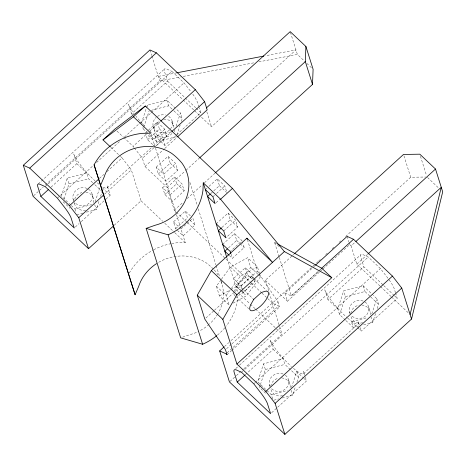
<?xml version="1.0" encoding="UTF-8"?>
<svg xmlns="http://www.w3.org/2000/svg" width="466" height="466" viewBox="0 0 466 466"><rect width="100%" height="100%" fill="white"/><g stroke="black" fill="none" stroke-linecap="round" stroke-linejoin="round"><path stroke-width="0.35" stroke-dasharray="2.33 1.75" d="M237.631 295.706L237.474 299.842A58.273 53.112 -17.5 0 1 226.226 326.072M387.945 278.243A24.692 4.596 47.7 0 0 385.895 275.616L380.413 268.538L368.227 257.016L364.441 255.321A24.692 4.596 47.7 0 0 360.777 254.745L360.818 257.11L363.87 266.802L383.174 285.052M92.705 182.684L88.511 178.717L86.711 173.014L67.215 178.123L61.343 196.116L70.774 205.034M64.04 199.046L69.009 183.825L67.215 178.123M95.146 201.819L99.887 187.285M86.513 212.147L96.264 209.595L99.2 200.601M100.557 196.448L101.914 192.295M141.419 123.21L146.161 108.677M146.388 107.984L147.291 105.217L166.793 100.114L175.175 108.042M147.938 133.369L143.219 128.913L149.091 110.92M175 129.606L174.546 130.987L175.146 132.892M176.131 126.146L180.418 112.999L175.699 108.537M180.185 124.929L176.346 136.689L156.844 141.798L148.462 133.864M181.315 121.469L182.218 118.696L180.418 112.999M296.918 382.126L298.502 377.279L284.872 364.395L283.078 358.692L263.575 363.8L257.704 381.794L271.329 394.679L273.128 400.376M260.179 385.417L259.504 387.491L266.313 393.933M260.407 384.724L265.375 369.497L263.575 363.8M291.506 387.496L296.702 371.577L303.459 377.967M282.18 398.005L292.631 395.273L295.566 386.273M345.347 320.037L339.58 314.585L337.786 308.888L343.658 290.895L363.154 285.786L372.59 294.71M339.58 314.585L345.452 296.597L343.658 290.895M371.816 313.898L376.784 298.671L373.115 295.205M363.655 324.738L372.707 322.367L375.643 313.373M377.227 308.527L378.578 304.374L376.784 298.671M252.77 278.627A12.78 4.689 -46.6 0 0 248.11 276.804L245.565 277.608L237.975 284.522L236.169 287.673A12.78 4.689 -46.6 0 0 234.515 290.895M216.346 286.165L226.167 295.45L229.243 305.207L219.422 295.922L216.346 286.165L221.047 279.786M221.478 279.21L230.454 267.041L247.638 257.675L257.459 266.96L259.306 272.814M226.167 295.45L230.868 289.071M231.293 288.495L240.275 276.321L257.459 266.96M230.88 289.683L236.612 286.561L250.72 267.432L247.638 257.675M233.064 303.127L246.427 295.84L260.535 276.717L259.51 273.466M38.311 183.878L164.416 69.073M33.604 195.761L38.969 190.874M39.505 190.384L43.262 186.965M45.412 185.014L159.71 80.95L180.4 76.972M45.219 186.633L171.861 71.339L184.053 82.866L189.534 89.938A24.692 4.596 47.7 0 1 191.188 92.047M51.068 187.134L76.838 163.677L73.779 153.984A24.692 4.596 47.7 0 0 94.971 180.796M132.583 114.852L131.546 113.873L167.51 81.125L164.451 71.432A24.692 4.596 47.7 0 1 168.075 69.65L171.861 71.339M57.405 198.161L93.363 165.43M96.579 162.494L120.193 141M124.486 137.091L138.973 123.904M139.509 123.414L150.78 113.151M151.316 112.667L184.053 82.866M145.421 132.921L157.281 122.121L164.807 129.233L166.962 136.072L155.102 146.872L147.576 139.759L145.852 134.29M133.969 147.46L133.084 146.318L146.499 134.109M149.714 131.179L160.444 121.41M99.491 178.373L103.784 174.465M106.999 171.54L122.016 157.869L120.432 156.366M147.576 139.759L159.442 128.96L157.281 122.121M164.807 129.233L152.941 140.033L146.423 133.87M107.197 187.915L152.79 146.406M153.326 145.922L161.906 138.105M186.971 222.218L174.301 210.236L167.113 187.431L144.955 166.484L142.38 158.306L153.646 148.048M155.79 146.097L171.342 131.936M104.495 194.27L131.307 169.857L122.016 157.869M75.323 227.012L79.08 223.587M81.23 221.635L105.386 199.64M105.922 199.151L110.215 195.242L107.163 185.55A24.692 4.596 47.7 0 1 102.013 186.423M171.063 131.901L155.05 136.095L164.923 145.433L176.2 135.175M176.736 134.686L200.893 112.69L199.366 107.844M144.955 166.484L164.265 148.904M164.807 148.415L177.144 137.185M156.203 167.125L168.069 156.326L175.589 163.438L177.75 170.282L165.884 181.082L158.364 173.964L156.203 167.125L163.729 174.237L175.589 163.438M158.364 173.964L170.224 163.164L168.069 156.326M201.51 117.275L211.523 126.746L295.951 49.885L265.276 55.792M114.263 225.247L141.076 200.834L131.307 169.857M162.675 187.647L174.54 176.847L182.06 183.965L184.216 190.804L172.356 201.603L164.836 194.491L162.675 187.647L170.201 194.759L182.06 183.965M167.113 187.431L185.398 170.789M185.934 170.3L199.378 158.056M164.836 194.491L176.696 183.691L174.54 176.847M174.301 210.236L182.911 202.407M187.21 198.487L202.267 184.781M204.417 182.818L215.175 173.026M205.413 189.645L206.956 188.235M209.024 186.359L217.273 178.845L224.798 185.957L226.954 192.802M180.983 228.969L192.848 218.17L195.004 225.008L183.144 235.808L175.618 228.695L173.463 221.857L185.322 211.057L191.841 217.22M210.661 193.67L213.242 191.322M213.76 190.85L219.428 185.689L217.273 178.845M175.618 228.695L187.483 217.896L185.322 211.057M212.933 196.757L214.482 195.347M216.544 193.472L224.798 185.957M216.125 202.658L219.731 199.372M216.195 223.849L228.06 213.049L235.58 220.168L237.736 227.006L225.876 237.806M221.962 227.408L230.216 219.894L228.06 213.049M223.721 230.961L235.58 220.168M222.666 244.376L234.532 233.577L242.052 240.689L230.192 251.489M228.433 247.929L236.687 240.415L234.532 233.577M229.336 255.485L232.348 258.327L244.207 247.528L242.483 242.058M254.349 279.682L252.84 274.893L245.314 267.781L233.454 278.581L240.974 285.693L242.483 290.481M245.314 267.781L247.469 274.62L235.61 285.419L243.13 292.537L254.995 281.738L254.564 280.369M240.974 285.693L252.84 274.893M205.856 318.08L213.9 310.752M214.436 310.269L234.281 292.199M234.817 291.71L257.343 271.206L247.58 240.252M314.433 264.886L272.488 303.075L265.294 280.27L292.182 255.793M292.724 255.304L293.796 254.325M224.49 346.547L228.777 342.638M230.926 340.687L272.22 303.092L278.633 305.958L279.617 306.89L232.423 349.855M316.583 262.929L318.196 261.461M318.732 260.972L320.346 259.504M325.722 254.605L327.336 253.137M332.176 248.733L333.79 247.26M339.172 242.367L340.78 240.899M345.621 236.489L410.692 177.249L425.575 177.016M322.321 269.482L287.452 301.222L284.872 293.044L313.303 267.164M313.839 266.674L314.911 265.696M226.546 348.731L231.375 344.339M231.911 343.85L278.033 301.857L258.962 273.612M227.152 352.832L278.633 305.958M284.872 293.044L291.291 295.91L319.181 270.519M319.723 270.03L320.794 269.051M227.059 354.737L231.887 350.339M291.291 295.91L321.93 268.369M322.856 268.993L349.675 244.574L349.028 242.53M380.035 286.083L356.834 264.146L351.084 245.902L354.847 242.477M235.749 368.577L238.965 365.647M239.501 365.158L360.777 254.745M356.834 264.146L367.587 254.354M229.965 381.438L235.866 376.068M236.402 375.579L243.374 369.229M243.91 368.74L281.988 334.075L279.6 326.503M241.58 372.311L242.658 371.332M244.801 369.381L368.227 257.016M245.285 374.769L273.198 349.354L270.14 339.662A24.692 4.596 47.7 0 0 291.332 366.474M337.786 308.888L327.907 299.545L363.87 266.802M253.772 383.838L254.844 382.86M255.38 382.37L380.413 268.538M303.564 373.592L358.272 323.783M271.684 412.684L306.581 380.92L303.523 371.227A24.692 4.596 47.7 0 1 292.741 367.726M357.649 327.668L361.29 331.11L397.253 298.368L395.727 293.522M219.422 295.922L230.245 290.027M182.614 337.168L189.773 334.67A43.635 39.767 -17.5 0 0 198.831 331.291M151.176 110.372L168.587 105.811L173.439 110.401M69.009 183.825L88.511 178.717M71.298 205.529L74.968 209.001L91.68 204.626M76.768 214.704L83.035 213.061M345.452 296.597L364.954 291.489L370.196 296.446M358.779 326.014L353.211 327.476L351.411 321.773L367.429 317.579M265.375 369.497L284.872 364.395M271.329 394.679L287.347 390.485M273.827 400.195L278.697 398.919M176.818 72.818L158.271 76.395L194.124 110.296M183.249 76.418L254.587 62.683M258.869 61.862L297.39 54.446L304.723 61.378M176.457 214.599L185.299 242.652L177.127 242.78A58.273 53.112 -17.5 0 0 172.1 243.468M279.07 256.737L274.503 242.244L276.396 243.287M173.929 110.861L182.218 118.696M306.814 63.359L311.527 67.815M427.514 177.488L439.036 188.38M349.675 244.574L351.084 245.902M167.51 81.125L195.673 107.757M196.198 108.252L200.893 112.69M383.693 285.541L394.125 295.409M394.65 295.898L397.253 298.368M194.654 110.791L199.401 115.283M380.559 286.584L391.108 296.557M391.632 297.052L409.032 313.507M370.72 296.941L378.578 304.374M159.442 128.96L166.962 136.072M219.428 185.689L226.453 192.324M274.503 242.244L279.169 246.66M351.411 321.773L357.131 327.179M345.871 320.532L353.211 327.476M170.224 163.164L177.75 170.282M230.216 219.894L237.736 227.006M176.696 183.691L184.216 190.804M236.687 240.415L239.693 243.264M240.2 243.735L244.207 247.528M116.937 131.051L123.187 136.957M123.711 137.453L133.084 146.318M265.294 280.27L287.452 301.222M250.72 267.432L257.954 274.276M258.467 274.765L260.535 276.717M252.222 276.886L253.795 278.377M254.32 278.872L266.395 290.289M189.988 220.267L195.004 225.008M247.469 274.62L251.984 278.889M253.993 280.788L254.995 281.738M110.92 147.373L119.902 155.865M187.501 222.719L225.503 258.653M226.033 259.154L250.813 282.571M251.343 283.072L261.403 292.596M261.927 293.091L267.204 298.083M267.734 298.584L272.488 303.075M230.454 267.041L240.275 276.321M173.463 221.857L179.981 228.02M237.975 284.522L243.223 289.485M243.747 289.98L253.72 299.411M236.612 286.561L240.229 289.98M240.741 290.469L246.427 295.84M141.076 200.834L162.663 221.245M164.766 223.237L174.243 232.196M174.767 232.691L185.299 242.652M238.295 292.759L249.875 303.71M250.399 304.211L255.141 308.69M255.665 309.185L281.988 334.075M235.528 296.271L248.652 308.684M76.838 163.677L86.711 173.014M102.421 187.868L110.215 195.242M273.198 349.354L283.078 358.692M303.978 378.462L306.581 380.92M94.802 184.664L102.136 191.602M63.137 201.819L69.952 208.261M134.412 148.031L142.38 158.306M257.343 271.206L258.56 273.012M420.454 156.261L426.553 175.606M403.94 155.83L410.692 177.249M395.506 292.829L394.201 288.675A24.692 4.596 47.7 0 0 388.329 278.755M290.417 32.317L297.39 54.446M363.154 285.786L364.954 291.489M347.094 236.396L348.818 241.848M368.635 306.978L370.074 311.538M370.913 316.664L372.707 322.367M359.321 324.884L358.232 321.418A24.692 4.596 47.7 0 1 347.45 317.923M360.195 327.65L361.29 331.11M349.529 311.981L349.937 313.286M327.907 299.545L324.849 289.852A24.692 4.596 47.7 0 0 346.984 317.515M279.291 257.43L291.477 296.091M278.033 301.857L279.617 306.89M296.702 371.577L298.502 377.279M272.22 303.092L279.384 325.816M206.84 111.881L211.523 126.746M288.553 379.883L289.992 384.444M291.029 390.205L292.631 395.273M199.145 107.151L197.834 102.998L195.784 98.734A24.692 4.596 47.7 0 0 192.417 93.683M231.054 254.226L232.348 258.327M242.699 291.168L243.13 292.537M269.447 384.887L269.861 386.192M226.983 258.059L237.765 292.264M166.793 100.114L168.587 105.811M149.941 49.973L151.648 55.39M151.864 56.071L159.71 80.95M172.269 121.306L173.707 125.867M189.959 182.503L197.386 206.059M198.26 208.832L215.95 264.944M216.172 265.637L219.882 277.416M221.193 281.575L222.288 285.035M164.923 145.433L161.871 135.746A24.692 4.596 47.7 0 1 151.636 132.723M147.291 105.217L147.693 106.487M153.163 126.303L154.601 130.864M155.05 136.095L156.844 141.798M151.001 133.876L154.887 146.19M155.533 148.24L176.241 213.917M142.817 127.643L143.219 128.913M131.546 113.873L128.488 104.18A24.692 4.596 47.7 0 0 133.911 113.494M92.192 194.206L93.631 198.766M94.668 204.527L96.264 209.595M73.086 199.209L73.908 201.819M74.111 202.471L74.525 203.77M74.968 209.001L76.168 212.799M251.483 282.833A12.78 4.689 -46.6 0 1 238.592 295.362M235.167 295.741A12.78 4.689 -46.6 0 1 233.932 293.539M361.727 304.98A9.879 9 -17.5 0 1 370.243 314.678M362.711 322.775A9.879 9 -17.5 0 1 350.729 314.987M350.793 313.402A9.879 9 -17.5 0 1 359.449 305.079M364.989 301.951A9.879 9 -17.5 0 1 365.961 315.599A9.879 9 -17.5 0 1 351.178 315.237M350.053 313.461A9.879 9 -17.5 0 1 352.407 303.168A9.879 9 -17.5 0 1 363.538 301.182M88.546 189.179A9.879 9 -17.5 0 1 89.915 202.43A9.879 9 -17.5 0 1 75.463 203.246M73.407 200.211A9.879 9 -17.5 0 1 76.174 190.21A9.879 9 -17.5 0 1 87.095 188.41M85.843 192.26A9.879 9 -17.5 0 1 93.596 202.955M85.709 210.137A9.879 9 -17.5 0 1 74.333 202.739M74.706 199.069A9.879 9 -17.5 0 1 81.882 192.54M163.653 119.331A9.879 9 -17.5 0 1 173.882 129M171.977 133.451A9.879 9 -17.5 0 1 156.978 134.901A9.879 9 -17.5 0 1 158.824 121.014M168.628 116.273A9.879 9 -17.5 0 1 170.539 128.89M169.391 130.119A9.879 9 -17.5 0 1 155.539 130.34A9.879 9 -17.5 0 1 156.04 117.49M157.392 116.453A9.879 9 -17.5 0 1 165.593 114.991M151.089 132.245A24.692 4.596 47.7 0 1 150.151 131.418M144.303 125.756A24.692 4.596 47.7 0 1 142.829 124.195M142.34 123.671A24.692 4.596 47.7 0 1 135.95 116.18M99.048 184.274A24.692 4.596 47.7 0 1 96.928 182.526M224.892 327.709A58.273 53.112 -17.5 0 1 217.313 335.205M129.257 273.064A58.273 53.112 -17.5 0 1 152.994 250.137M153.634 249.793A58.273 53.112 -17.5 0 1 171.389 243.601M213.3 269.033A66.353 60.475 -17.5 0 0 206.182 262.824A43.635 39.767 -17.5 0 0 157.706 262.882M214.226 270A66.353 60.475 -17.5 0 1 216.428 272.505A43.635 39.767 -17.5 0 1 218.688 276.035M221.041 281.062A43.635 39.767 -17.5 0 1 218.001 313.577M217.663 314.148A43.635 39.767 -17.5 0 1 209.578 323.975M209.071 324.429A43.635 39.767 -17.5 0 1 199.448 330.977M285.355 375.165A9.879 9 -17.5 0 1 285.675 388.696A9.879 9 -17.5 0 1 271.096 388.143M269.971 386.366A9.879 9 -17.5 0 1 272.325 376.074A9.879 9 -17.5 0 1 283.462 374.087M281.645 377.885A9.879 9 -17.5 0 1 289.963 388.632M282.635 395.681A9.879 9 -17.5 0 1 270.694 388.417M270.711 386.308A9.879 9 -17.5 0 1 278.243 378.211"/><path stroke-width="0.7" d="M223.954 347.036L219.661 350.939L226.08 353.805L227.059 354.737L225.474 349.71L204.784 319.053L197.258 295.194L211.325 270.6L246.928 238.184L272.494 262.364L220.593 199.203L203.252 182.806L202.96 190.384A58.273 53.112 -17.5 0 1 168.104 234.812L202.617 344.269A58.273 53.112 -17.5 0 0 216.76 335.66M215.711 172.536L312.511 84.41L305.323 61.611L305.912 46.495L290.202 31.641L206.31 108.013M312.511 84.41L313.1 69.3L305.912 46.495M410.086 314.503L441.261 187.285L368.128 253.865M219.661 350.939L229.429 381.922L284.883 434.359L411.525 319.064L442.7 191.846L435.512 169.041L419.802 154.188L403.504 154.444L294.337 253.836M156.541 263.61A43.635 39.767 -17.5 0 0 138.687 286.369L135.093 294.762L100.58 185.305L104.18 176.911A43.635 39.767 -17.5 0 1 171.669 153.361A66.353 60.475 -17.5 0 1 181.915 163.048A43.635 39.767 -17.5 0 1 155.26 225.212L146.149 228.392L180.662 337.85L202.617 344.269M236.92 364.057L222.83 319.367L236.891 294.78L284.359 251.564L331.792 277.689L236.92 364.057L265.824 391.393L275.115 403.381L284.883 434.359M113.727 225.736L88.523 248.681L33.069 196.25L23.3 165.267L149.941 49.973L156.36 52.839L195.312 89.67L204.603 101.658L207.178 109.836L177.68 136.695M23.3 165.267L29.719 168.133L156.36 52.839M40.868 196.419L37.81 186.732A24.692 4.596 47.7 0 1 41.433 184.944L45.219 186.633L57.405 198.161L62.893 205.232A24.692 4.596 47.7 0 1 71.193 218.298L74.251 227.985L40.868 196.419L48.382 189.58M110.39 146.872L102.992 139.876L114.852 129.076L145.31 105.998L232.458 188.404L284.359 251.564M102.992 139.876L133.445 116.797L145.31 105.998M160.98 120.927L195.312 89.67M88.523 248.681L78.754 217.704L69.463 205.716L98.955 178.862M171.884 131.447L204.603 101.658M78.754 217.704L103.423 195.242M199.92 157.566L305.323 61.611M210.149 194.141L207.568 196.489L215.088 203.601L212.933 196.757L205.413 189.645M220.593 199.203L232.458 188.404M221.449 227.874L218.356 230.693L225.876 237.806L223.721 230.961L216.195 223.849M227.402 248.867L224.822 251.215L228.835 255.007M315.447 265.212L347.094 236.396L353.513 239.262L392.465 276.093L401.756 288.081L411.525 319.064M321.33 268.562L353.513 239.262M355.919 241.499L435.512 169.041M237.229 382.097L234.177 372.404A24.692 4.596 47.7 0 1 237.794 370.621L241.58 372.311L253.772 383.838L259.253 390.91A24.692 4.596 47.7 0 1 267.56 403.97L270.612 413.662L237.229 382.097L244.749 375.258M265.824 391.393L392.465 276.093M275.115 403.381L401.756 288.081M176.818 72.818L263.849 56.066M146.149 228.392L168.104 234.812M277.66 243.986L321.93 268.369L331.792 277.689M133.445 116.797L150.786 133.189L142.613 133.323A58.273 53.112 -17.5 0 0 94.08 164.813L135.093 294.762M222.666 244.376L230.192 251.489L230.839 253.539M211.325 270.6L236.891 294.78M197.258 295.194L222.83 319.367M29.719 168.133L69.463 205.716M94.08 164.813L100.58 185.305M246.928 238.184L247.364 239.565M203.252 182.806L226.767 257.372M253.72 299.411L250.97 304.228A12.78 4.689 -46.6 0 0 254.343 310.251A12.78 4.689 -46.6 0 0 267.228 297.722A12.78 4.689 -46.6 0 0 263.855 291.699L261.315 292.502L253.72 299.411"/></g></svg>
